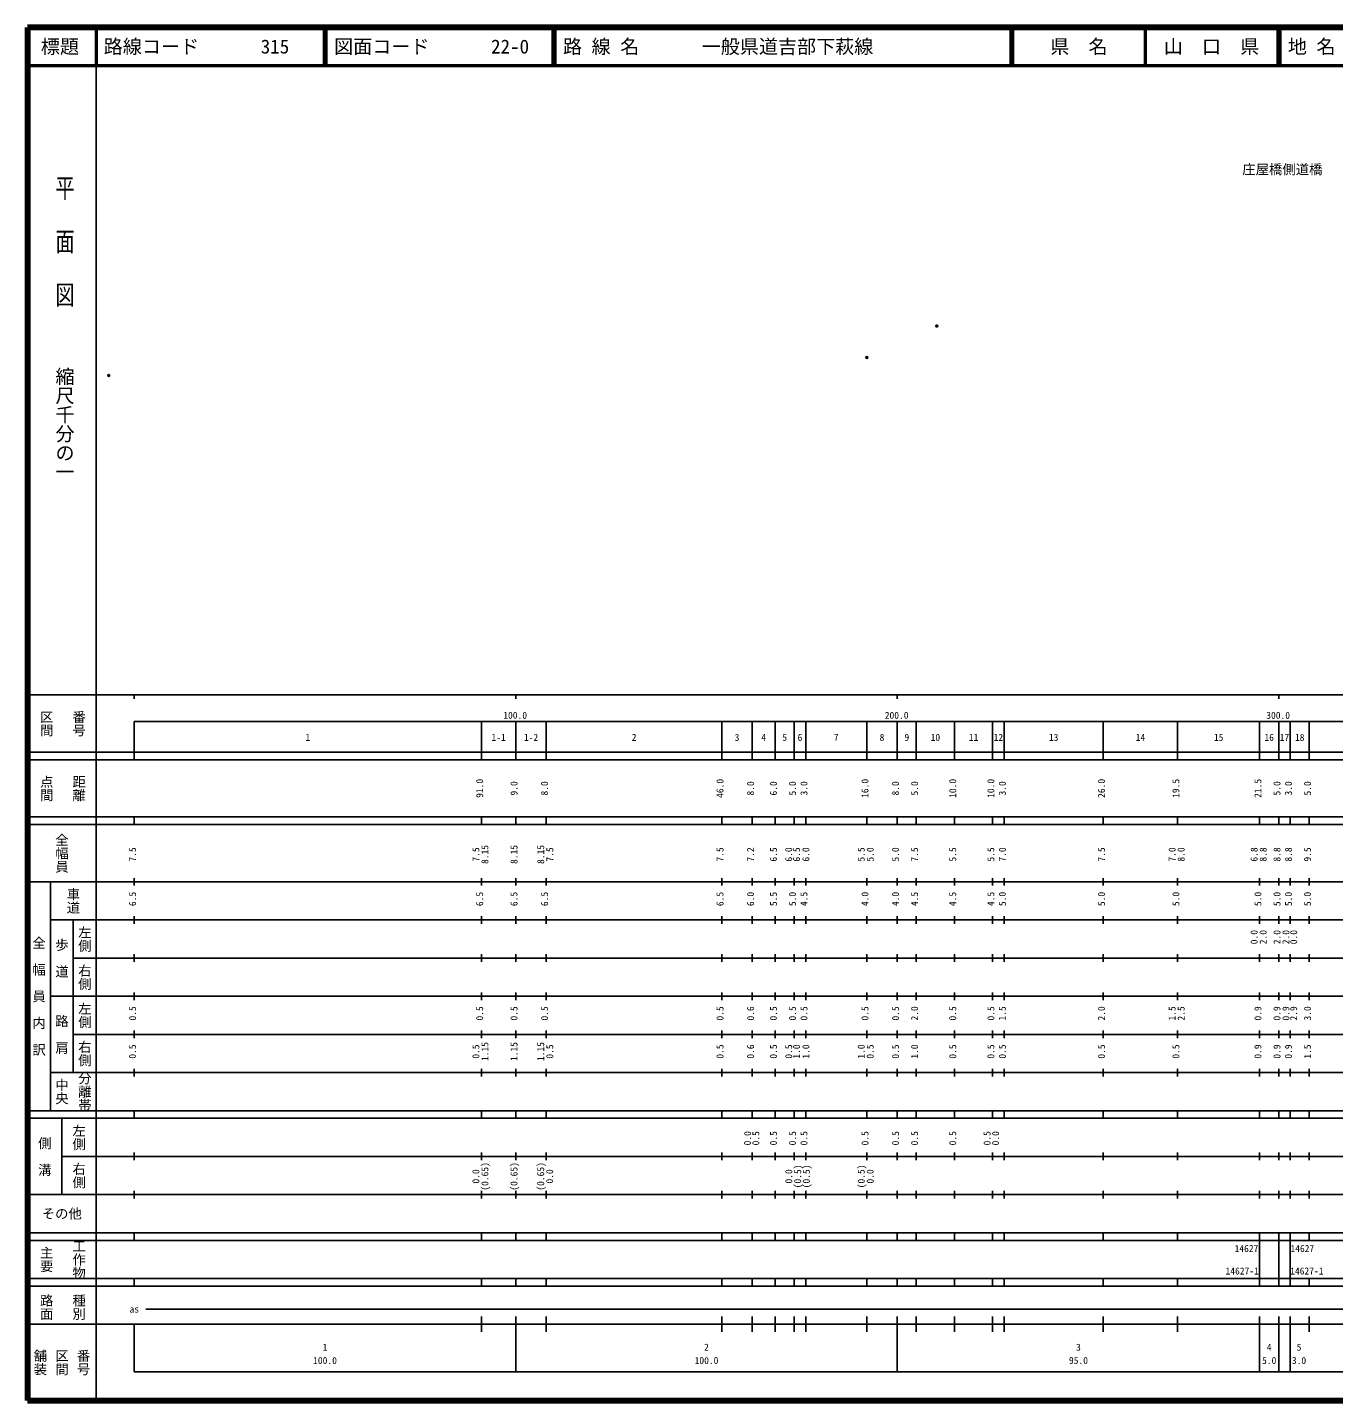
# Model space of a CAD drawing. Units: millimetres on the paper. Extents: x 40 to 680, y 20 to 380.
# Drawn here: x 40 to 382.4, y 20 to 380 of the extents above; entities that cross this region are included whole.
import ezdxf
from ezdxf.enums import TextEntityAlignment as Align

# ---------------------------------------------------------------- set-up
doc = ezdxf.new("R2010")
doc.units = ezdxf.units.MM
doc.header["$PDMODE"] = 32
doc.header["$PDSIZE"] = 0.5
doc.layers.add('M-OTRS', color=6, linetype='Continuous')
doc.layers.add('M-TTL-TXT', color=7, linetype='Continuous')
for name, color, linetype, lineweight in [('M-TTL', 2, 'Continuous', 140), ('M-TTL-BAND', 7, 'Continuous', 25), ('M-TTL-LINE', 7, 'Continuous', 50)]:
    doc.layers.add(name, color=color, linetype=linetype, lineweight=lineweight)
doc.styles.add('@ＭＳ ゴシック', font='')
doc.styles.add('ＭＳ ゴシック', font='')
doc.styles.get('@ＭＳ ゴシック').set_extended_font_data('@MS Gothic')
doc.styles.get('ＭＳ ゴシック').set_extended_font_data('MS Gothic')

msp = doc.modelspace()

# ---------------------------------------------------------------- linework, layer by layer
at = {"layer": 'M-OTRS'}
for p in [(278.349, 301.728), (260.05, 293.476), (61.295, 288.772)]:
    msp.add_point(p, dxfattribs=at)
at = {"layer": 'M-TTL'}
for p, q in [((40, 380), (40, 20)), ((680, 380), (40, 380)), ((40, 20), (680, 20))]:
    msp.add_line(p, q, dxfattribs=at)
at = {"layer": 'M-TTL-BAND'}
for p, q in [((58, 370), (58, 20)), ((40, 205), (579, 205)), ((68, 205), (68, 204)), ((168, 205), (168, 204)), ((268, 205), (268, 204)), ((368, 205), (368, 204)), ((68, 198), (579, 198)), ((68, 198), (68, 188)), ((159, 188), (159, 198)), ((168, 188), (168, 198)), ((176, 188), (176, 198)), ((222, 188), (222, 198)), ((230, 188), (230, 198)), ((236, 188), (236, 198)), ((241, 188), (241, 198)), ((244, 188), (244, 198)), ((260, 188), (260, 198)), ((268, 188), (268, 198)), ((273, 188), (273, 198)), ((283, 188), (283, 198)), ((293, 188), (293, 198)), ((296, 188), (296, 198)), ((322, 188), (322, 198)), ((341.5, 188), (341.5, 198)), ((363, 188), (363, 198)), ((368, 188), (368, 198)), ((371, 188), (371, 198)), ((376, 188), (376, 198)), ((40, 190), (579, 190)), ((40, 188), (579, 188)), ((40, 173), (579, 173)), ((68, 171), (68, 173)), ((159, 171), (159, 173)), ((168, 171), (168, 173)), ((176, 171), (176, 173)), ((222, 171), (222, 173)), ((230, 171), (230, 173)), ((236, 171), (236, 173)), ((241, 171), (241, 173)), ((244, 171), (244, 173)), ((260, 171), (260, 173)), ((268, 171), (268, 173)), ((273, 171), (273, 173)), ((283, 171), (283, 173)), ((293, 171), (293, 173)), ((296, 171), (296, 173)), ((322, 171), (322, 173)), ((341.5, 171), (341.5, 173)), ((363, 171), (363, 173)), ((368, 171), (368, 173)), ((371, 171), (371, 173)), ((376, 171), (376, 173)), ((40, 171), (579, 171)), ((40, 156), (579, 156)), ((46, 96), (46, 156)), ((68, 155), (68, 157)), ((159, 155), (159, 157)), ((168, 155), (168, 157)), ((176, 155), (176, 157)), ((222, 155), (222, 157)), ((230, 155), (230, 157)), ((236, 155), (236, 157)), ((241, 155), (241, 157)), ((244, 155), (244, 157)), ((260, 155), (260, 157)), ((268, 155), (268, 157)), ((273, 155), (273, 157)), ((283, 155), (283, 157)), ((293, 155), (293, 157)), ((296, 155), (296, 157)), ((322, 155), (322, 157)), ((341.5, 155), (341.5, 157)), ((363, 155), (363, 157)), ((368, 155), (368, 157)), ((371, 155), (371, 157)), ((376, 155), (376, 157)), ((46, 146), (579, 146)), ((52, 146), (52, 106)), ((68, 145), (68, 147)), ((159, 145), (159, 147)), ((168, 145), (168, 147)), ((176, 145), (176, 147)), ((222, 145), (222, 147)), ((230, 145), (230, 147)), ((236, 145), (236, 147)), ((241, 145), (241, 147)), ((244, 145), (244, 147)), ((260, 145), (260, 147)), ((268, 145), (268, 147)), ((273, 145), (273, 147)), ((283, 145), (283, 147)), ((293, 145), (293, 147)), ((296, 145), (296, 147)), ((322, 145), (322, 147)), ((341.5, 145), (341.5, 147)), ((363, 145), (363, 147)), ((368, 145), (368, 147)), ((371, 145), (371, 147)), ((376, 145), (376, 147)), ((68, 135), (68, 137)), ((159, 135), (159, 137)), ((168, 135), (168, 137)), ((176, 135), (176, 137)), ((222, 135), (222, 137)), ((230, 135), (230, 137)), ((236, 135), (236, 137)), ((241, 135), (241, 137)), ((244, 135), (244, 137)), ((260, 135), (260, 137)), ((268, 135), (268, 137)), ((273, 135), (273, 137)), ((283, 135), (283, 137)), ((293, 135), (293, 137)), ((296, 135), (296, 137)), ((322, 135), (322, 137)), ((341.5, 135), (341.5, 137)), ((363, 135), (363, 137)), ((368, 135), (368, 137)), ((371, 135), (371, 137)), ((376, 135), (376, 137)), ((52, 136), (579, 136)), ((46, 126), (579, 126)), ((68, 125), (68, 127)), ((159, 125), (159, 127)), ((168, 125), (168, 127)), ((176, 125), (176, 127)), ((222, 125), (222, 127)), ((230, 125), (230, 127)), ((236, 125), (236, 127)), ((241, 125), (241, 127)), ((244, 125), (244, 127)), ((260, 125), (260, 127)), ((268, 125), (268, 127)), ((273, 125), (273, 127)), ((283, 125), (283, 127)), ((293, 125), (293, 127)), ((296, 125), (296, 127)), ((322, 125), (322, 127)), ((341.5, 125), (341.5, 127)), ((363, 125), (363, 127)), ((368, 125), (368, 127)), ((371, 125), (371, 127)), ((376, 125), (376, 127)), ((52, 116), (579, 116)), ((68, 115), (68, 117)), ((159, 115), (159, 117)), ((168, 115), (168, 117)), ((176, 115), (176, 117)), ((222, 115), (222, 117)), ((230, 115), (230, 117)), ((236, 115), (236, 117)), ((241, 115), (241, 117)), ((244, 115), (244, 117)), ((260, 115), (260, 117)), ((268, 115), (268, 117)), ((273, 115), (273, 117)), ((283, 115), (283, 117)), ((293, 115), (293, 117)), ((296, 115), (296, 117)), ((322, 115), (322, 117)), ((341.5, 115), (341.5, 117)), ((363, 115), (363, 117)), ((368, 115), (368, 117)), ((371, 115), (371, 117)), ((376, 115), (376, 117)), ((46, 106), (579, 106)), ((68, 105), (68, 107)), ((159, 105), (159, 107)), ((168, 105), (168, 107)), ((176, 105), (176, 107)), ((222, 105), (222, 107)), ((230, 105), (230, 107)), ((236, 105), (236, 107)), ((241, 105), (241, 107)), ((244, 105), (244, 107)), ((260, 105), (260, 107)), ((268, 105), (268, 107)), ((273, 105), (273, 107)), ((283, 105), (283, 107)), ((293, 105), (293, 107)), ((296, 105), (296, 107)), ((322, 105), (322, 107)), ((341.5, 105), (341.5, 107)), ((363, 105), (363, 107)), ((368, 105), (368, 107)), ((371, 105), (371, 107)), ((376, 105), (376, 107)), ((40, 96), (579, 96)), ((40, 94), (579, 94)), ((49, 94), (49, 74)), ((68, 94), (68, 96)), ((159, 94), (159, 96)), ((168, 94), (168, 96)), ((176, 94), (176, 96)), ((222, 94), (222, 96)), ((230, 94), (230, 96)), ((236, 94), (236, 96)), ((241, 94), (241, 96)), ((244, 94), (244, 96)), ((260, 94), (260, 96)), ((268, 94), (268, 96)), ((273, 94), (273, 96)), ((283, 94), (283, 96)), ((293, 94), (293, 96)), ((296, 94), (296, 96)), ((322, 94), (322, 96)), ((341.5, 94), (341.5, 96)), ((363, 94), (363, 96)), ((368, 94), (368, 96)), ((371, 94), (371, 96)), ((376, 94), (376, 96)), ((49, 84), (579, 84)), ((68, 83), (68, 85)), ((159, 83), (159, 85)), ((168, 83), (168, 85)), ((176, 83), (176, 85)), ((222, 83), (222, 85)), ((230, 83), (230, 85)), ((236, 83), (236, 85)), ((241, 83), (241, 85)), ((244, 83), (244, 85)), ((260, 83), (260, 85)), ((268, 83), (268, 85)), ((273, 83), (273, 85)), ((283, 83), (283, 85)), ((293, 83), (293, 85)), ((296, 83), (296, 85)), ((322, 83), (322, 85)), ((341.5, 83), (341.5, 85)), ((363, 83), (363, 85)), ((368, 83), (368, 85)), ((371, 83), (371, 85)), ((376, 83), (376, 85)), ((40, 74), (579, 74)), ((68, 73), (68, 75)), ((159, 73), (159, 75)), ((168, 73), (168, 75)), ((176, 73), (176, 75)), ((222, 73), (222, 75)), ((230, 73), (230, 75)), ((236, 73), (236, 75)), ((241, 73), (241, 75)), ((244, 73), (244, 75)), ((260, 73), (260, 75)), ((268, 73), (268, 75)), ((273, 73), (273, 75)), ((283, 73), (283, 75)), ((293, 73), (293, 75)), ((296, 73), (296, 75)), ((322, 73), (322, 75)), ((341.5, 73), (341.5, 75)), ((363, 73), (363, 75)), ((368, 73), (368, 75)), ((371, 73), (371, 75)), ((376, 73), (376, 75)), ((40, 64), (579, 64)), ((40, 62), (579, 62)), ((68, 62), (68, 64)), ((159, 62), (159, 64)), ((168, 62), (168, 64)), ((176, 62), (176, 64)), ((222, 62), (222, 64)), ((230, 62), (230, 64)), ((236, 62), (236, 64)), ((241, 62), (241, 64)), ((244, 62), (244, 64)), ((260, 62), (260, 64)), ((268, 62), (268, 64)), ((273, 62), (273, 64)), ((283, 62), (283, 64)), ((293, 62), (293, 64)), ((296, 62), (296, 64)), ((322, 62), (322, 64)), ((341.5, 62), (341.5, 64)), ((363, 62), (363, 64)), ((363, 52), (363, 62)), ((368, 62), (368, 64)), ((368, 52), (368, 62)), ((368, 52), (368, 62)), ((371, 62), (371, 64)), ((371, 52), (371, 62)), ((376, 62), (376, 64)), ((40, 52), (579, 52)), ((68, 50), (68, 52)), ((159, 50), (159, 52)), ((168, 50), (168, 52)), ((176, 50), (176, 52)), ((222, 50), (222, 52)), ((230, 50), (230, 52)), ((236, 50), (236, 52)), ((241, 50), (241, 52)), ((244, 50), (244, 52)), ((260, 50), (260, 52)), ((268, 50), (268, 52)), ((273, 50), (273, 52)), ((283, 50), (283, 52)), ((293, 50), (293, 52)), ((296, 50), (296, 52)), ((322, 50), (322, 52)), ((341.5, 50), (341.5, 52)), ((363, 50), (363, 52)), ((368, 50), (368, 52)), ((371, 50), (371, 52)), ((376, 50), (376, 52)), ((40, 50), (579, 50)), ((71, 44), (565, 44)), ((40, 40), (579, 40)), ((68, 40), (68, 27.5)), ((159, 38), (159, 42)), ((168, 27.5), (168, 42)), ((176, 38), (176, 42)), ((222, 38), (222, 42)), ((230, 38), (230, 42)), ((236, 38), (236, 42)), ((241, 38), (241, 42)), ((244, 38), (244, 42)), ((260, 38), (260, 42)), ((268, 27.5), (268, 42)), ((273, 38), (273, 42)), ((283, 38), (283, 42)), ((293, 38), (293, 42)), ((296, 38), (296, 42)), ((322, 38), (322, 42)), ((341.5, 38), (341.5, 42)), ((363, 27.5), (363, 42)), ((368, 27.5), (368, 42)), ((371, 27.5), (371, 42)), ((376, 38), (376, 42)), ((68, 27.5), (579, 27.5))]:
    msp.add_line(p, q, dxfattribs=at)
at = {"layer": 'M-TTL-LINE'}
for p, q in [((58, 380), (58, 370)), ((117.75, 380), (117.75, 370)), ((118.25, 380), (118.25, 370)), ((177.75, 380), (177.75, 370)), ((178.25, 380), (178.25, 370)), ((297.75, 380), (297.75, 370)), ((298.25, 380), (298.25, 370)), ((333, 380), (333, 370)), ((367.75, 380), (367.75, 370)), ((368.25, 380), (368.25, 370)), ((40, 370), (680, 370))]:
    msp.add_line(p, q, dxfattribs=at)

# ---------------------------------------------------------------- texts
at = {"layer": 'M-TTL', "color": 7, "style": 'ＭＳ ゴシック'}
msp.add_text('庄屋橋側道橋', height=2.566, dxfattribs=at).set_placement((358.452, 340.739), align=Align.BOTTOM_LEFT)
at = {"layer": 'M-TTL-BAND', "style": '@ＭＳ ゴシック', "width": 1.4}
msp.add_text('平  面  図', height=3.666, rotation=270, dxfattribs=at).set_placement((49.777, 306.475), align=Align.MIDDLE_RIGHT)
at = {"layer": 'M-TTL-BAND', "style": '@ＭＳ ゴシック'}
msp.add_text('縮尺千分の一', height=3.666, rotation=270, dxfattribs=at).set_placement((49.777, 261.03), align=Align.MIDDLE_RIGHT)
for s, p in [('区間', (45, 197.5)), ('番号', (53.5, 197.5)), ('点間', (45, 180.5)), ('距離', (53.5, 180.5)), ('全幅員', (49, 163.5)), ('車道', (52, 151)), ('左側', (55, 141)), ('全\u3000幅\u3000員\u3000内\u3000訳', (43, 126)), ('歩\u3000道', (49, 136)), ('右側', (55, 131)), ('左側', (55, 121)), ('路\u3000肩', (49, 116)), ('右側', (55, 111)), ('分離帯', (55, 101)), ('中央', (49, 101)), ('左側', (53.5, 89)), ('側\u3000溝', (44.5, 84)), ('右側', (53.5, 79)), ('工作物', (53.5, 57)), ('主要', (45, 57)), ('路面', (45, 44.5)), ('種別', (53.5, 44.5)), ('舗装', (43.333, 30)), ('区間', (49, 30)), ('番号', (54.667, 30))]:
    msp.add_text(s, height=2.566, rotation=270, dxfattribs=at).set_placement(p, align=Align.MIDDLE_CENTER)
at = {"layer": 'M-TTL-BAND', "style": 'ＭＳ ゴシック'}
for s, p in [('100.0', (167.844, 198.195)), ('200.0', (267.844, 198.195)), ('300.0', (367.844, 198.195)), ('1', (113.5, 192.405)), ('1-1', (163.5, 192.405)), ('1-2', (172, 192.405)), ('2', (199, 192.405)), ('3', (226, 192.405)), ('4', (233, 192.405)), ('5', (238.5, 192.405)), ('6', (242.5, 192.405)), ('7', (252, 192.405)), ('8', (264, 192.405)), ('9', (270.5, 192.405)), ('10', (278, 192.405)), ('11', (288, 192.405)), ('12', (294.5, 192.405)), ('13', (309, 192.405)), ('14', (331.75, 192.405)), ('15', (352.25, 192.405)), ('16', (365.5, 192.405)), ('17', (369.5, 192.405)), ('18', (373.5, 192.405)), ('as', (68, 42.5)), ('1', (118, 32.523)), ('2', (218, 32.523)), ('3', (315.5, 32.523)), ('4', (365.5, 32.523)), ('5', (373.321, 32.523)), ('100.0', (118, 29.033)), ('100.0', (218, 29.033)), ('95.0', (315.5, 29.033)), ('5.0', (365.5, 29.033)), ('3.0', (373.321, 29.033))]:
    msp.add_text(s, height=1.833, dxfattribs=at).set_placement(p, align=Align.BOTTOM_CENTER)
for s, p in [('91.0', (160, 180.5)), ('9.0', (169, 180.5)), ('8.0', (177, 180.5)), ('46.0', (223, 180.5)), ('8.0', (231, 180.5)), ('6.0', (237, 180.5)), ('5.0', (242, 180.5)), ('3.0', (245, 180.5)), ('16.0', (261, 180.5)), ('8.0', (269, 180.5)), ('5.0', (274, 180.5)), ('10.0', (284, 180.5)), ('10.0', (294, 180.5)), ('3.0', (297, 180.5)), ('26.0', (323, 180.5)), ('19.5', (342.5, 180.5)), ('21.5', (364, 180.5)), ('5.0', (369, 180.5)), ('3.0', (372, 180.5)), ('5.0', (377, 180.5)), ('7.5', (69, 163.174)), ('7.5', (159, 163.174)), ('8.15', (161.37, 163.174)), ('8.15', (169, 163.174)), ('8.15', (176, 163.174)), ('7.5', (178.37, 163.174)), ('7.5', (223, 163.174)), ('7.2', (231, 163.174)), ('6.5', (237, 163.174)), ('6.0', (241, 163.174)), ('6.5', (243.049, 163.174)), ('6.0', (245.502, 163.174)), ('5.5', (260, 163.174)), ('5.0', (262.37, 163.174)), ('5.0', (269, 163.174)), ('7.5', (274, 163.174)), ('5.5', (284, 163.174)), ('5.5', (294, 163.174)), ('7.0', (297, 163.174)), ('7.5', (323, 163.174)), ('7.0', (341.5, 163.174)), ('8.0', (343.87, 163.174)), ('6.8', (363, 163.174)), ('8.8', (365.37, 163.174)), ('8.8', (369, 163.174)), ('8.8', (372, 163.174)), ('9.5', (377, 163.174)), ('6.5', (69, 151.5)), ('6.5', (160, 151.5)), ('6.5', (169, 151.5)), ('6.5', (177, 151.5)), ('6.5', (223, 151.5)), ('6.0', (231, 151.5)), ('5.5', (237, 151.5)), ('5.0', (242, 151.5)), ('4.5', (245, 151.5)), ('4.0', (261, 151.5)), ('4.0', (269, 151.5)), ('4.5', (274, 151.5)), ('4.5', (284, 151.5)), ('4.5', (294, 151.5)), ('5.0', (297, 151.5)), ('5.0', (323, 151.5)), ('5.0', (342.5, 151.5)), ('5.0', (364, 151.5)), ('5.0', (369, 151.5)), ('5.0', (372, 151.5)), ('5.0', (377, 151.5)), ('0.0', (363, 141.5)), ('2.0', (365.37, 141.5)), ('2.0', (369, 141.5)), ('2.0', (371.335, 141.5)), ('0.0', (373.37, 141.5)), ('0.5', (69, 121.5)), ('0.5', (160, 121.5)), ('0.5', (169, 121.5)), ('0.5', (177, 121.5)), ('0.5', (223, 121.5)), ('0.6', (231, 121.5)), ('0.5', (237, 121.5)), ('0.5', (242, 121.5)), ('0.5', (245, 121.5)), ('0.5', (261, 121.5)), ('0.5', (269, 121.5)), ('2.0', (274, 121.5)), ('0.5', (284, 121.5)), ('0.5', (294, 121.5)), ('1.5', (297, 121.5)), ('2.0', (323, 121.5)), ('1.5', (341.5, 121.5)), ('2.5', (343.87, 121.5)), ('0.9', (364, 121.5)), ('0.9', (369, 121.5)), ('0.9', (371.335, 121.5)), ('2.9', (373.37, 121.5)), ('3.0', (377, 121.5)), ('0.5', (69, 111.5)), ('0.5', (159, 111.5)), ('1.15', (161.37, 111.5)), ('1.15', (169, 111.5)), ('1.15', (176, 111.5)), ('0.5', (178.37, 111.5)), ('0.5', (223, 111.5)), ('0.6', (231, 111.5)), ('0.5', (237, 111.5)), ('0.5', (241, 111.5)), ('1.0', (243.049, 111.5)), ('1.0', (245.502, 111.5)), ('1.0', (260, 111.5)), ('0.5', (262.37, 111.5)), ('0.5', (269, 111.5)), ('1.0', (274, 111.5)), ('0.5', (284, 111.5)), ('0.5', (294, 111.5)), ('0.5', (297, 111.5)), ('0.5', (323, 111.5)), ('0.5', (342.5, 111.5)), ('0.9', (364, 111.5)), ('0.9', (369, 111.5)), ('0.9', (372, 111.5)), ('1.5', (377, 111.5)), ('0.0', (230.218, 88.764)), ('0.5', (232.37, 88.764)), ('0.5', (237, 88.764)), ('0.5', (242, 88.764)), ('0.5', (245, 88.764)), ('0.5', (261, 88.764)), ('0.5', (269, 88.764)), ('0.5', (274, 88.764)), ('0.5', (284, 88.764)), ('0.5', (293, 88.764)), ('0.0', (295.232, 88.764)), ('0.0', (158.986, 78.764)), ('(0.65)', (161.37, 78.764)), ('(0.65)', (169, 78.764)), ('(0.65)', (176, 78.764)), ('0.0', (178.341, 78.764)), ('0.0', (241.02, 78.764)), ('(0.5)', (243.37, 78.764)), ('(0.5)', (245.64, 78.764)), ('(0.5)', (260, 78.764)), ('0.0', (262.356, 78.764))]:
    msp.add_text(s, height=1.833, rotation=90, dxfattribs=at).set_placement(p, align=Align.BOTTOM_CENTER)
msp.add_text('その他', height=2.566, dxfattribs=at).set_placement((49, 69), align=Align.MIDDLE_CENTER)
for s, p in [('14627', (356.424, 58.405)), ('14627', (371.07, 58.405)), ('14627-1', (354.056, 52.491)), ('14627-1', (371.006, 52.491))]:
    msp.add_text(s, height=1.833, dxfattribs=at).set_placement(p, align=Align.BOTTOM_LEFT)
at = {"layer": 'M-TTL-TXT', "style": 'ＭＳ ゴシック'}
for s, p in [('標題', (48.5, 375)), ('県\u3000名', (315.625, 375)), ('山\u3000口\u3000県', (350.375, 375))]:
    msp.add_text(s, height=3.666, dxfattribs=at).set_placement(p, align=Align.MIDDLE_CENTER)
for s, p in [('路線コード', (60, 375)), ('315', (101.142, 375)), ('図面コード', (120.38, 375)), ('22-0', (161.521, 375)), ('路 線 名', (180.38, 375)), ('一般県道吉部下萩線', (216.734, 375)), ('地 名', (370.38, 375))]:
    msp.add_text(s, height=3.666, dxfattribs=at).set_placement(p, align=Align.MIDDLE_LEFT)

doc.saveas('drawing.dxf')
